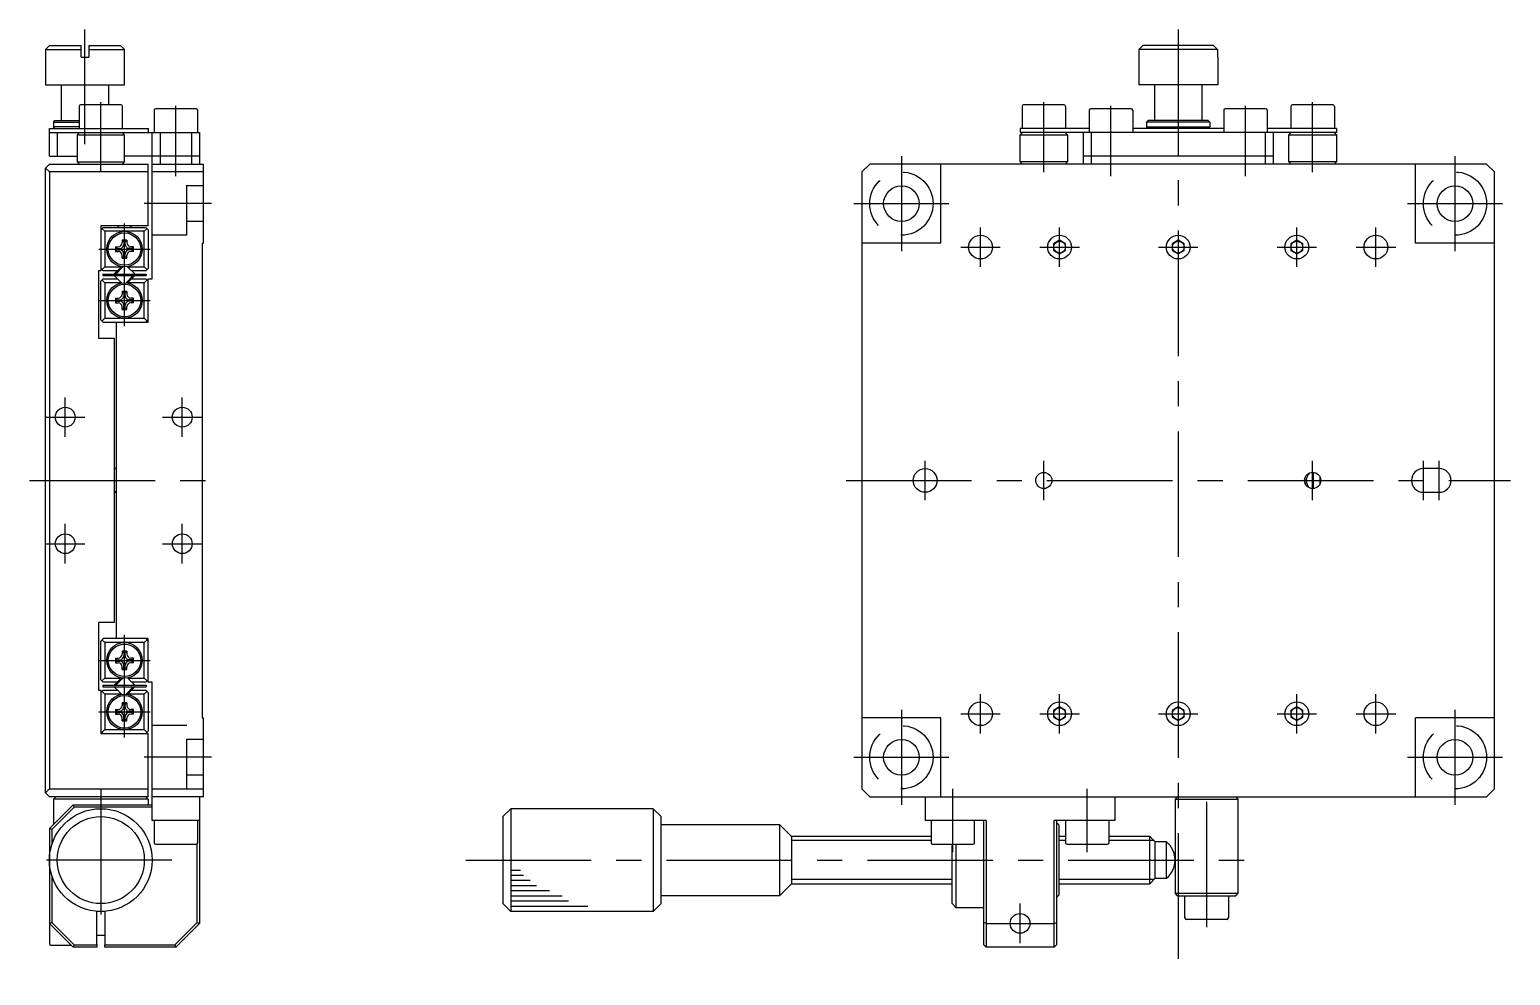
# Model space of a CAD drawing. Extents: x -5 to 456, y -8 to 281.
# Drawn here: x 269.2 to 456.4, y 74.8 to 194.4 of the extents above; entities that cross this region are included whole.
import ezdxf

# ---------------------------------------------------------------- set-up
doc = ezdxf.new("R2010")
doc.units = 0
doc.header["$LTSCALE"] = 0.5
doc.linetypes.add('CENTER', pattern=[50.8, 31.75, -6.35, 6.35, -6.35])
doc.linetypes.add('DASHED', pattern=[19.05, 12.7, -6.35])
for name, color, linetype in [('MSM_CENTER', 1, 'CENTER'), ('MSM_CONTINUOUS', 7, 'CONTINUOUS'), ('MSM_DASHED', 4, 'DASHED'), ('MSM_NARROW', 5, 'CONTINUOUS')]:
    doc.layers.add(name, color=color, linetype=linetype)

msp = doc.modelspace()

# ---------------------------------------------------------------- linework, layer by layer
at = {"layer": 'MSM_CENTER'}
for p, q in [((276.2, 179.86), (276.2, 194.36)), ((414.44, 194.36), (414.44, 74.78)), ((278.2, 176.33), (278.2, 185.21)), ((287.7, 175.83), (287.7, 184.71)), ((397.44, 176.33), (397.44, 185.21)), ((405.94, 175.83), (405.94, 184.71)), ((422.94, 175.83), (422.94, 184.71)), ((431.44, 176.33), (431.44, 185.21)), ((379.44, 178.36), (379.44, 166.36)), ((449.44, 178.36), (449.44, 166.36)), ((292.2, 172.36), (283.7, 172.36)), ((373.44, 172.36), (385.44, 172.36)), ((443.44, 172.36), (455.44, 172.36)), ((281.2, 156.86), (281.2, 169.86)), ((389.44, 164.36), (389.44, 169.36)), ((399.44, 164.36), (399.44, 169.36)), ((429.44, 164.36), (429.44, 169.36)), ((439.44, 164.36), (439.44, 169.36)), ((386.94, 166.86), (391.94, 166.86)), ((396.94, 166.86), (401.94, 166.86)), ((411.94, 166.86), (416.94, 166.86)), ((426.94, 166.86), (431.94, 166.86)), ((436.94, 166.86), (441.94, 166.86)), ((277.95, 166.61), (284.45, 166.61)), ((277.95, 160.11), (284.45, 160.11)), ((273.7, 142.86), (273.7, 147.86)), ((288.5, 142.86), (288.5, 147.86)), ((271.2, 145.36), (276.2, 145.36)), ((286, 145.36), (291, 145.36)), ((382.44, 134.86), (382.44, 139.86)), ((397.44, 134.86), (397.44, 139.86)), ((431.44, 134.86), (431.44, 139.86)), ((445.44, 134.86), (445.44, 139.86)), ((447.44, 134.86), (447.44, 139.86)), ((269.2, 137.36), (293, 137.36)), ((372.44, 137.36), (456.44, 137.36)), ((273.7, 126.86), (273.7, 131.86)), ((288.5, 126.86), (288.5, 131.86)), ((271.2, 129.36), (276.2, 129.36)), ((286, 129.36), (291, 129.36)), ((281.2, 104.86), (281.2, 117.86)), ((277.95, 114.61), (284.45, 114.61)), ((389.44, 105.36), (389.44, 110.36)), ((399.44, 105.36), (399.44, 110.36)), ((429.44, 105.36), (429.44, 110.36)), ((439.44, 105.36), (439.44, 110.36)), ((277.95, 108.11), (284.45, 108.11)), ((379.44, 108.36), (379.44, 96.36)), ((386.94, 107.86), (391.94, 107.86)), ((396.94, 107.86), (401.94, 107.86)), ((411.94, 107.86), (416.94, 107.86)), ((426.94, 107.86), (431.94, 107.86)), ((436.94, 107.86), (441.94, 107.86)), ((449.44, 108.36), (449.44, 96.36)), ((292.2, 102.36), (283.7, 102.36)), ((373.44, 102.36), (385.44, 102.36)), ((443.44, 102.36), (455.44, 102.36)), ((278.2, 98.36), (278.2, 80.36)), ((385.94, 90.36), (385.94, 98.36)), ((402.94, 90.36), (402.94, 98.36)), ((418.04, 80.86), (418.04, 98.36)), ((287.2, 89.36), (269.2, 89.36)), ((324.34, 89.36), (424.04, 89.36)), ((394.44, 78.86), (394.44, 83.86)), ((391.94, 81.36), (396.94, 81.36))]:
    msp.add_line(p, q, dxfattribs=at)
at = {"layer": 'MSM_CONTINUOUS'}
for p, q in [((271.7, 192.36), (271.2, 191.86)), ((271.2, 191.86), (271.2, 187.36)), ((271.2, 191.86), (275.7, 191.86)), ((271.7, 192.36), (275.7, 192.36)), ((275.7, 190.86), (275.7, 192.36)), ((276.7, 192.36), (280.7, 192.36)), ((276.7, 192.36), (276.7, 190.86)), ((276.7, 191.86), (281.2, 191.86)), ((280.7, 192.36), (281.2, 191.86)), ((281.2, 187.36), (281.2, 191.86)), ((409.47, 191.86), (409.97, 192.36)), ((419.42, 191.86), (409.47, 191.86)), ((409.47, 191.86), (409.47, 190.86)), ((418.92, 192.36), (409.97, 192.36)), ((418.92, 192.36), (419.42, 191.86)), ((419.42, 191.86), (419.42, 190.86)), ((275.7, 190.86), (276.7, 190.86)), ((409.44, 190.86), (409.44, 187.36)), ((409.47, 190.86), (409.44, 190.86)), ((419.44, 190.86), (419.42, 190.86)), ((419.44, 190.86), (419.44, 187.36)), ((271.2, 187.36), (281.2, 187.36)), ((273.2, 187.36), (273.2, 182.86)), ((279.2, 184.86), (279.2, 187.36)), ((419.44, 187.36), (409.44, 187.36)), ((411.44, 187.36), (411.44, 182.86)), ((417.44, 187.36), (417.44, 182.86)), ((275.45, 184.66), (275.45, 181.86)), ((280.75, 184.86), (275.65, 184.86)), ((280.95, 181.86), (280.95, 184.66)), ((284.95, 184.16), (284.95, 181.36)), ((290.25, 184.36), (285.15, 184.36)), ((290.45, 181.36), (290.45, 184.16)), ((394.69, 184.66), (394.69, 181.86)), ((399.99, 184.86), (394.89, 184.86)), ((400.19, 184.66), (400.19, 181.86)), ((403.19, 184.16), (403.19, 181.36)), ((408.49, 184.36), (403.39, 184.36)), ((408.69, 184.16), (408.69, 181.36)), ((420.19, 184.16), (420.19, 181.36)), ((425.49, 184.36), (420.39, 184.36)), ((425.69, 184.16), (425.69, 181.36)), ((428.69, 184.66), (428.69, 181.86)), ((433.99, 184.86), (428.89, 184.86)), ((434.19, 184.66), (434.19, 181.86)), ((271.7, 181.86), (284.2, 181.86)), ((271.7, 178.36), (271.7, 181.86)), ((272.2, 182.66), (272.4, 182.86)), ((272.2, 182.66), (272.2, 182.06)), ((272.2, 182.66), (275.45, 182.66)), ((272.4, 181.86), (272.2, 182.06)), ((275.45, 182.06), (272.2, 182.06)), ((272.4, 182.86), (275.45, 182.86)), ((284.2, 181.86), (284.2, 181.36)), ((394.44, 181.86), (394.44, 181.36)), ((403.19, 181.86), (394.44, 181.86)), ((420.19, 181.86), (408.69, 181.86)), ((410.64, 182.86), (410.44, 182.66)), ((410.44, 182.66), (410.44, 182.06)), ((418.44, 182.66), (410.44, 182.66)), ((410.64, 181.86), (410.44, 182.06)), ((410.44, 182.06), (418.44, 182.06)), ((418.24, 182.86), (410.64, 182.86)), ((418.44, 182.66), (418.24, 182.86)), ((418.24, 181.86), (418.44, 182.06)), ((418.44, 182.66), (418.44, 182.06)), ((434.44, 181.86), (425.69, 181.86)), ((434.44, 181.86), (434.44, 181.36)), ((271.7, 181.36), (290.7, 181.36)), ((272.7, 181.36), (272.7, 178.36)), ((275.2, 181.06), (275.5, 181.36)), ((275.2, 181.06), (275.2, 177.66)), ((275.2, 181.06), (281.2, 181.06)), ((281.2, 181.06), (280.9, 181.36)), ((281.2, 177.66), (281.2, 181.06)), ((284.7, 162.86), (284.7, 181.36)), ((285.7, 181.36), (285.7, 177.36)), ((289.7, 177.36), (289.7, 181.36)), ((290.7, 181.36), (290.7, 177.36)), ((434.44, 181.36), (394.44, 181.36)), ((394.44, 181.06), (394.74, 181.36)), ((394.44, 177.66), (394.44, 181.06)), ((394.44, 181.06), (400.44, 181.06)), ((400.14, 181.36), (400.44, 181.06)), ((400.44, 181.06), (400.44, 177.66)), ((400.44, 181.06), (400.44, 181.06)), ((402.44, 181.36), (402.44, 177.36)), ((403.44, 181.36), (403.44, 177.36)), ((425.44, 181.36), (425.44, 177.36)), ((426.44, 181.36), (426.44, 177.36)), ((428.44, 181.06), (428.74, 181.36)), ((428.44, 177.66), (428.44, 181.06)), ((428.44, 181.06), (434.44, 181.06)), ((434.14, 181.36), (434.44, 181.06)), ((434.44, 181.06), (434.44, 177.66)), ((434.44, 181.06), (434.44, 181.06)), ((271.7, 178.36), (275.2, 178.36)), ((290.7, 178.36), (281.2, 178.36)), ((426.44, 178.36), (402.44, 178.36)), ((271.7, 177.36), (271.2, 176.86)), ((271.2, 97.86), (271.2, 176.86)), ((271.2, 176.86), (271.7, 176.36)), ((271.7, 177.36), (284.2, 177.36)), ((271.7, 176.36), (271.7, 98.36)), ((284.2, 176.36), (271.7, 176.36)), ((275.2, 177.66), (281.2, 177.66)), ((275.5, 177.36), (275.2, 177.66)), ((281.2, 177.66), (280.9, 177.36)), ((284.2, 169.56), (284.2, 177.36)), ((284.7, 177.36), (291.2, 177.36)), ((291.2, 176.36), (284.7, 176.36)), ((291.2, 167.36), (291.2, 177.36)), ((375.44, 177.36), (374.44, 176.36)), ((374.44, 176.36), (374.44, 98.36)), ((453.44, 177.36), (375.44, 177.36)), ((384.44, 167.36), (384.44, 177.36)), ((400.44, 177.66), (394.44, 177.66)), ((394.44, 177.66), (394.74, 177.36)), ((400.14, 177.36), (400.44, 177.66)), ((434.44, 177.66), (428.44, 177.66)), ((428.44, 177.66), (428.74, 177.36)), ((434.44, 177.66), (434.14, 177.36)), ((444.44, 167.36), (444.44, 177.36)), ((454.44, 176.36), (453.44, 177.36)), ((454.44, 98.36), (454.44, 176.36)), ((284.2, 169.56), (278.2, 169.56)), ((278.2, 169.56), (278.2, 163.86)), ((278.5, 169.36), (278.2, 169.06)), ((278.7, 168.86), (278.35, 169.21)), ((278.5, 169.36), (283.9, 169.36)), ((278.7, 168.86), (278.7, 164.36)), ((283.7, 168.86), (278.7, 168.86)), ((280.3, 169.56), (280.5, 169.36)), ((281.9, 169.36), (282.1, 169.56)), ((283.7, 168.86), (284.05, 169.21)), ((283.7, 164.36), (283.7, 168.86)), ((283.9, 169.36), (284.2, 169.06)), ((284.2, 169.06), (284.2, 164.16)), ((280.05, 166.91), (280.05, 166.31)), ((280.26, 166.7), (280.05, 166.91)), ((280.05, 166.91), (280.4, 166.91)), ((280.26, 166.7), (280.26, 166.52)), ((280.26, 166.7), (280.61, 166.7)), ((281.5, 167.76), (280.9, 167.76)), ((281.11, 167.55), (280.9, 167.76)), ((280.9, 167.76), (280.9, 167.41)), ((281.29, 167.55), (281.11, 167.55)), ((281.11, 167.55), (281.11, 167.2)), ((281.29, 167.55), (281.5, 167.76)), ((281.29, 167.2), (281.29, 167.55)), ((281.5, 167.76), (281.5, 167.41)), ((282.14, 166.7), (281.79, 166.7)), ((282.35, 166.91), (282, 166.91)), ((282.14, 166.7), (282.35, 166.91)), ((282.14, 166.52), (282.14, 166.7)), ((282.35, 166.31), (282.35, 166.91)), ((291, 167.36), (291.2, 167.36)), ((291, 167.36), (291, 107.36)), ((384.44, 167.36), (374.44, 167.36)), ((399.44, 167.73), (398.69, 167.29)), ((398.69, 167.29), (398.69, 166.43)), ((400.19, 167.29), (399.44, 167.73)), ((400.19, 166.43), (400.19, 167.29)), ((414.44, 167.73), (413.69, 167.29)), ((413.69, 167.29), (413.69, 166.43)), ((415.19, 167.29), (414.44, 167.73)), ((415.19, 166.43), (415.19, 167.29)), ((429.44, 167.73), (428.69, 167.29)), ((428.69, 167.29), (428.69, 166.43)), ((430.19, 167.29), (429.44, 167.73)), ((430.19, 166.43), (430.19, 167.29)), ((454.44, 167.36), (444.44, 167.36)), ((280.26, 166.52), (280.05, 166.31)), ((280.05, 166.31), (280.4, 166.31)), ((280.26, 166.52), (280.61, 166.52)), ((280.9, 165.46), (280.9, 165.81)), ((281.11, 165.67), (280.9, 165.46)), ((280.9, 165.46), (281.5, 165.46)), ((281.11, 165.67), (281.11, 166.02)), ((281.11, 165.67), (281.29, 165.67)), ((281.29, 165.67), (281.29, 166.02)), ((281.29, 165.67), (281.5, 165.46)), ((281.5, 165.46), (281.5, 165.81)), ((282.14, 166.52), (281.79, 166.52)), ((282.35, 166.31), (282, 166.31)), ((282.14, 166.52), (282.35, 166.31)), ((398.69, 166.43), (399.44, 166)), ((399.44, 166), (400.19, 166.43)), ((413.69, 166.43), (414.44, 166)), ((414.44, 166), (415.19, 166.43)), ((428.69, 166.43), (429.44, 166)), ((429.44, 166), (430.19, 166.43)), ((278.2, 163.86), (277.9, 163.86)), ((277.9, 163.86), (277.9, 155.34)), ((278.5, 163.86), (278.2, 164.16)), ((278.35, 164.01), (278.7, 164.36)), ((278.45, 163.46), (278.45, 163.26)), ((278.45, 163.46), (283.95, 163.46)), ((278.45, 163.26), (283.95, 163.26)), ((280.28, 163.86), (278.5, 163.86)), ((278.7, 164.36), (280.78, 164.36)), ((280.82, 164.39), (279.89, 163.47)), ((279.89, 163.47), (279.89, 163.46)), ((279.89, 163.47), (279.9, 163.46)), ((279.89, 163.26), (280.82, 162.33)), ((279.89, 163.26), (279.89, 163.26)), ((279.9, 163.26), (279.89, 163.26)), ((279.96, 163.46), (280.88, 164.39)), ((280.1, 163.46), (281, 164.37)), ((281.39, 162.35), (282.3, 163.26)), ((282.44, 163.26), (281.52, 162.34)), ((282.51, 163.47), (281.58, 164.39)), ((281.58, 162.33), (282.51, 163.26)), ((281.61, 164.36), (283.7, 164.36)), ((283.9, 163.86), (282.11, 163.86)), ((282.5, 163.46), (282.51, 163.47)), ((282.51, 163.26), (282.5, 163.26)), ((282.51, 163.46), (282.51, 163.47)), ((282.51, 163.26), (282.51, 163.26)), ((283.7, 164.36), (284.05, 164.01)), ((284.2, 164.16), (283.9, 163.86)), ((283.95, 163.46), (283.95, 163.26)), ((278.5, 162.86), (278.2, 162.56)), ((278.2, 157.66), (278.2, 162.56)), ((278.7, 162.36), (278.35, 162.71)), ((278.5, 162.86), (280.28, 162.86)), ((278.7, 162.36), (278.7, 157.86)), ((280.78, 162.36), (278.7, 162.36)), ((281.5, 161.26), (280.9, 161.26)), ((281.11, 161.05), (280.9, 161.26)), ((280.9, 161.26), (280.9, 160.91)), ((281.29, 161.05), (281.11, 161.05)), ((281.11, 161.05), (281.11, 160.7)), ((281.29, 161.05), (281.5, 161.26)), ((281.29, 160.7), (281.29, 161.05)), ((281.5, 161.26), (281.5, 160.91)), ((283.7, 162.36), (281.61, 162.36)), ((282.11, 162.86), (283.9, 162.86)), ((284.05, 162.71), (283.7, 162.36)), ((283.7, 157.86), (283.7, 162.36)), ((283.9, 162.86), (284.2, 162.56)), ((284.2, 157.36), (284.2, 162.86)), ((284.2, 162.86), (284.7, 162.86)), ((280.05, 160.41), (280.05, 159.81)), ((280.26, 160.2), (280.05, 160.41)), ((280.05, 160.41), (280.4, 160.41)), ((280.26, 160.02), (280.05, 159.81)), ((280.05, 159.81), (280.4, 159.81)), ((280.26, 160.2), (280.26, 160.02)), ((280.26, 160.2), (280.61, 160.2)), ((280.26, 160.02), (280.61, 160.02)), ((280.9, 158.96), (280.9, 159.31)), ((281.11, 159.17), (280.9, 158.96)), ((281.11, 159.17), (281.11, 159.52)), ((281.11, 159.17), (281.29, 159.17)), ((281.29, 159.17), (281.29, 159.52)), ((281.29, 159.17), (281.5, 158.96)), ((281.5, 158.96), (281.5, 159.31)), ((282.14, 160.2), (281.79, 160.2)), ((282.14, 160.02), (281.79, 160.02)), ((282.35, 160.41), (282, 160.41)), ((282.35, 159.81), (282, 159.81)), ((282.14, 160.2), (282.35, 160.41)), ((282.14, 160.02), (282.14, 160.2)), ((282.14, 160.02), (282.35, 159.81)), ((282.35, 159.81), (282.35, 160.41)), ((278.5, 157.36), (278.2, 157.66)), ((278.7, 157.86), (278.35, 157.51)), ((278.5, 157.36), (284.2, 157.36)), ((278.7, 157.86), (283.7, 157.86)), ((280.2, 117.36), (280.2, 157.36)), ((280.9, 158.96), (281.5, 158.96)), ((283.7, 157.86), (284.05, 157.51)), ((284.2, 157.66), (283.9, 157.36)), ((277.9, 155.34), (279.9, 155.34)), ((279.9, 155.34), (279.9, 119.39)), ((280.2, 138.86), (279.9, 138.86)), ((280.2, 138.81), (279.9, 138.81)), ((447.44, 138.86), (445.44, 138.86)), ((431.54, 136.34), (431.54, 138.38)), ((432.34, 137.85), (432.34, 136.87)), ((280.2, 135.92), (279.9, 135.92)), ((279.9, 135.86), (280.2, 135.86)), ((445.44, 135.86), (447.44, 135.86)), ((279.9, 119.39), (277.9, 119.39)), ((277.9, 119.39), (277.9, 110.86)), ((278.5, 117.36), (278.2, 117.06)), ((278.2, 112.16), (278.2, 117.06)), ((278.7, 116.86), (278.35, 117.21)), ((284.2, 117.36), (278.5, 117.36)), ((278.7, 116.86), (278.7, 112.36)), ((283.7, 116.86), (278.7, 116.86)), ((283.7, 116.86), (284.05, 117.21)), ((283.7, 112.36), (283.7, 116.86)), ((283.9, 117.36), (284.2, 117.06)), ((284.2, 111.86), (284.2, 117.36)), ((280.05, 114.91), (280.05, 114.31)), ((280.26, 114.7), (280.05, 114.91)), ((280.05, 114.91), (280.4, 114.91)), ((280.26, 114.52), (280.05, 114.31)), ((280.05, 114.31), (280.4, 114.31)), ((280.26, 114.7), (280.26, 114.52)), ((280.26, 114.7), (280.61, 114.7)), ((280.26, 114.52), (280.61, 114.52)), ((281.5, 115.76), (280.9, 115.76)), ((281.11, 115.55), (280.9, 115.76)), ((280.9, 115.76), (280.9, 115.41)), ((281.29, 115.55), (281.11, 115.55)), ((281.11, 115.55), (281.11, 115.2)), ((281.29, 115.55), (281.5, 115.76)), ((281.29, 115.2), (281.29, 115.55)), ((281.5, 115.76), (281.5, 115.41)), ((282.14, 114.7), (281.79, 114.7)), ((282.14, 114.52), (281.79, 114.52)), ((282.35, 114.91), (282, 114.91)), ((282.35, 114.31), (282, 114.31)), ((282.14, 114.7), (282.35, 114.91)), ((282.14, 114.52), (282.14, 114.7)), ((282.14, 114.52), (282.35, 114.31)), ((282.35, 114.31), (282.35, 114.91)), ((278.7, 112.36), (278.35, 112.01)), ((278.7, 112.36), (280.78, 112.36)), ((279.89, 111.47), (280.82, 112.39)), ((279.95, 111.46), (280.88, 112.39)), ((280.1, 111.46), (281, 112.37)), ((280.9, 113.46), (280.9, 113.81)), ((281.11, 113.67), (280.9, 113.46)), ((280.9, 113.46), (281.5, 113.46)), ((281.11, 113.67), (281.11, 114.02)), ((281.11, 113.67), (281.29, 113.67)), ((281.29, 113.67), (281.29, 114.02)), ((281.29, 113.67), (281.5, 113.46)), ((281.5, 113.46), (281.5, 113.81)), ((282.51, 111.47), (281.58, 112.39)), ((281.61, 112.36), (283.7, 112.36)), ((283.7, 112.36), (284.05, 112.01)), ((277.9, 110.86), (278.2, 110.86)), ((278.5, 111.86), (278.2, 112.16)), ((278.2, 110.86), (278.2, 105.36)), ((278.5, 110.86), (278.2, 110.56)), ((278.7, 110.36), (278.35, 110.71)), ((278.45, 111.46), (278.45, 111.26)), ((278.45, 111.46), (283.95, 111.46)), ((278.45, 111.26), (283.95, 111.26)), ((280.28, 111.86), (278.5, 111.86)), ((278.5, 110.86), (280.28, 110.86)), ((279.89, 111.47), (279.89, 111.46)), ((279.89, 111.47), (279.9, 111.46)), ((279.89, 111.26), (279.89, 111.26)), ((279.9, 111.26), (279.89, 111.26)), ((279.89, 111.26), (280.82, 110.33)), ((282.3, 111.26), (281.39, 110.35)), ((282.44, 111.26), (281.52, 110.34)), ((282.51, 111.26), (281.58, 110.33)), ((283.9, 111.86), (282.11, 111.86)), ((282.11, 110.86), (283.9, 110.86)), ((282.5, 111.46), (282.51, 111.47)), ((282.51, 111.26), (282.5, 111.26)), ((282.51, 111.46), (282.51, 111.47)), ((282.51, 111.26), (282.51, 111.26)), ((283.7, 110.36), (284.05, 110.71)), ((284.2, 112.16), (283.9, 111.86)), ((283.9, 110.86), (284.2, 110.56)), ((283.95, 111.46), (283.95, 111.26)), ((284.7, 111.86), (284.2, 111.86)), ((284.2, 110.56), (284.2, 105.66)), ((284.7, 94.36), (284.7, 111.86)), ((278.7, 110.36), (278.7, 105.86)), ((280.78, 110.36), (278.7, 110.36)), ((281.5, 109.26), (280.9, 109.26)), ((281.11, 109.05), (280.9, 109.26)), ((280.9, 109.26), (280.9, 108.91)), ((281.29, 109.05), (281.11, 109.05)), ((281.11, 109.05), (281.11, 108.7)), ((281.29, 109.05), (281.5, 109.26)), ((281.29, 108.7), (281.29, 109.05)), ((281.5, 109.26), (281.5, 108.91)), ((283.7, 110.36), (281.61, 110.36)), ((283.7, 105.86), (283.7, 110.36)), ((399.44, 108.73), (398.69, 108.29)), ((400.19, 108.29), (399.44, 108.73)), ((414.44, 108.73), (413.69, 108.29)), ((415.19, 108.29), (414.44, 108.73)), ((429.44, 108.73), (428.69, 108.29)), ((430.19, 108.29), (429.44, 108.73)), ((280.05, 108.41), (280.05, 107.81)), ((280.26, 108.2), (280.05, 108.41)), ((280.05, 108.41), (280.4, 108.41)), ((280.26, 108.02), (280.05, 107.81)), ((280.05, 107.81), (280.4, 107.81)), ((280.26, 108.2), (280.26, 108.02)), ((280.26, 108.2), (280.61, 108.2)), ((280.26, 108.02), (280.61, 108.02)), ((280.9, 106.96), (280.9, 107.31)), ((281.11, 107.17), (280.9, 106.96)), ((280.9, 106.96), (281.5, 106.96)), ((281.11, 107.17), (281.11, 107.52)), ((281.11, 107.17), (281.29, 107.17)), ((281.29, 107.17), (281.29, 107.52)), ((281.29, 107.17), (281.5, 106.96)), ((281.5, 106.96), (281.5, 107.31)), ((282.14, 108.2), (281.79, 108.2)), ((282.14, 108.02), (281.79, 108.02)), ((282.35, 108.41), (282, 108.41)), ((282.35, 107.81), (282, 107.81)), ((282.14, 108.2), (282.35, 108.41)), ((282.14, 108.02), (282.14, 108.2)), ((282.14, 108.02), (282.35, 107.81)), ((282.35, 107.81), (282.35, 108.41)), ((291, 107.36), (291.2, 107.36)), ((291.2, 97.36), (291.2, 107.36)), ((384.44, 107.36), (374.44, 107.36)), ((384.44, 97.36), (384.44, 107.36)), ((398.69, 108.29), (398.69, 107.43)), ((398.69, 107.43), (399.44, 107)), ((399.44, 107), (400.19, 107.43)), ((400.19, 107.43), (400.19, 108.29)), ((413.69, 108.29), (413.69, 107.43)), ((413.69, 107.43), (414.44, 107)), ((414.44, 107), (415.19, 107.43)), ((415.19, 107.43), (415.19, 108.29)), ((428.69, 108.29), (428.69, 107.43)), ((428.69, 107.43), (429.44, 107)), ((429.44, 107), (430.19, 107.43)), ((430.19, 107.43), (430.19, 108.29)), ((444.44, 97.36), (444.44, 107.36)), ((454.44, 107.36), (444.44, 107.36)), ((278.5, 105.36), (278.2, 105.66)), ((278.2, 105.36), (284.2, 105.36)), ((278.7, 105.86), (278.35, 105.51)), ((278.7, 105.86), (283.7, 105.86)), ((283.7, 105.86), (284.05, 105.51)), ((284.2, 105.66), (283.9, 105.36)), ((284.2, 97.36), (284.2, 105.36)), ((271.7, 98.36), (271.2, 97.86)), ((271.2, 97.86), (271.7, 97.36)), ((271.7, 98.36), (284.2, 98.36)), ((284.7, 98.36), (291.2, 98.36)), ((374.44, 98.36), (375.44, 97.36)), ((453.44, 97.36), (454.44, 98.36)), ((284.2, 97.36), (271.7, 97.36)), ((271.7, 93.36), (274.7, 96.36)), ((274.82, 96.06), (272, 93.24)), ((272.2, 97.06), (272.5, 97.36)), ((272.2, 97.06), (272.2, 93.86)), ((284.2, 97.06), (272.2, 97.06)), ((274.82, 96.06), (274.7, 96.36)), ((274.7, 96.36), (284.7, 96.36)), ((284.7, 96.06), (274.82, 96.06)), ((283.9, 97.36), (284.2, 97.06)), ((284.2, 97.06), (284.2, 96.36)), ((291.2, 97.36), (284.7, 97.36)), ((290.7, 97.36), (290.7, 81.36)), ((330.04, 95.86), (329.04, 94.86)), ((348.04, 95.86), (330.04, 95.86)), ((330.04, 95.86), (330.04, 82.86)), ((349.04, 94.86), (348.04, 95.86)), ((348.04, 95.86), (348.04, 82.86)), ((375.44, 97.36), (453.44, 97.36)), ((382.44, 97.36), (382.44, 94.36)), ((406.44, 97.36), (406.44, 94.36)), ((414.04, 97.06), (414.34, 97.36)), ((414.04, 97.06), (414.04, 85.16)), ((414.04, 97.06), (422.04, 97.06)), ((422.04, 97.06), (421.74, 97.36)), ((422.04, 85.16), (422.04, 97.06)), ((290.7, 94.36), (284.7, 94.36)), ((284.95, 94.36), (284.95, 91.56)), ((290.45, 91.56), (290.45, 94.36)), ((329.04, 94.86), (329.04, 83.86)), ((349.04, 83.86), (349.04, 94.86)), ((349.04, 93.86), (364.04, 93.86)), ((364.04, 93.86), (365.54, 92.36)), ((364.04, 93.86), (364.04, 84.86)), ((390.14, 94.36), (382.44, 94.36)), ((383.19, 94.36), (383.19, 91.56)), ((388.69, 91.56), (388.69, 94.36)), ((389.84, 78.66), (389.84, 94.36)), ((390.14, 94.36), (390.14, 78.36)), ((406.44, 94.36), (398.74, 94.36)), ((398.74, 78.36), (398.74, 94.36)), ((399.04, 94.36), (399.04, 78.66)), ((399.34, 93.81), (399.04, 94.11)), ((399.34, 93.81), (399.34, 84.91)), ((400.19, 94.36), (400.19, 91.56)), ((405.69, 91.56), (405.69, 94.36)), ((271.7, 93.36), (271.7, 78.81)), ((272, 93.24), (271.7, 93.36)), ((272, 93.24), (272, 91.31)), ((383.19, 92.36), (365.54, 92.36)), ((365.54, 92.36), (365.54, 86.36)), ((400.19, 92.36), (399.34, 92.36)), ((410.84, 92.36), (405.69, 92.36)), ((411.54, 91.66), (410.84, 92.36)), ((410.84, 86.36), (410.84, 92.36)), ((285.15, 91.36), (287.7, 91.36)), ((287.7, 91.36), (290.25, 91.36)), ((290.4, 81.49), (290.4, 91.43)), ((383.39, 91.36), (388.49, 91.36)), ((385.84, 83.86), (385.84, 91.36)), ((386.34, 91.36), (386.34, 83.36)), ((400.39, 91.36), (405.49, 91.36)), ((412.97, 91.66), (411.54, 91.66)), ((411.54, 87.06), (411.54, 91.66)), ((412.97, 87.06), (412.97, 91.66)), ((272, 87.41), (272, 81.49)), ((365.54, 86.36), (364.04, 84.86)), ((365.54, 86.36), (385.84, 86.36)), ((399.34, 86.36), (410.84, 86.36)), ((410.84, 86.36), (411.54, 87.06)), ((411.54, 87.06), (412.97, 87.06)), ((364.04, 84.86), (349.04, 84.86)), ((399.34, 84.91), (399.04, 84.61)), ((414.04, 85.16), (422.04, 85.16)), ((414.34, 84.86), (414.04, 85.16)), ((414.34, 84.86), (421.74, 84.86)), ((415.29, 82.06), (415.29, 84.86)), ((420.79, 84.86), (420.79, 82.06)), ((421.74, 84.86), (422.04, 85.16)), ((277.7, 78.66), (277.7, 82.88)), ((278.7, 82.86), (277.7, 82.86)), ((277.95, 82.86), (277.95, 82.87)), ((278.45, 82.87), (278.45, 82.86)), ((278.7, 82.88), (278.7, 78.66)), ((330.04, 82.86), (329.04, 83.86)), ((348.04, 82.86), (330.04, 82.86)), ((349.04, 83.86), (348.04, 82.86)), ((385.84, 83.86), (386.34, 83.36)), ((386.34, 83.36), (389.84, 83.36)), ((272, 81.49), (271.7, 81.36)), ((274.7, 78.36), (271.7, 81.36)), ((272, 81.49), (274.82, 78.66)), ((287.58, 78.66), (290.4, 81.49)), ((290.7, 81.36), (287.7, 78.36)), ((290.4, 81.49), (290.7, 81.36)), ((390.14, 81.36), (389.84, 81.49)), ((390.14, 81.36), (393.19, 81.36)), ((395.69, 81.36), (398.74, 81.36)), ((398.74, 81.36), (399.04, 81.49)), ((420.59, 81.86), (415.49, 81.86)), ((274.82, 78.66), (274.7, 78.36)), ((274.82, 78.66), (277.7, 78.66)), ((277.7, 79.86), (278.7, 79.86)), ((277.7, 78.66), (277.7, 78.36)), ((278.7, 78.66), (287.58, 78.66)), ((278.7, 78.36), (278.7, 78.66)), ((287.58, 78.66), (287.7, 78.36)), ((389.84, 78.66), (390.14, 78.36)), ((398.74, 78.36), (399.04, 78.66)), ((271.9, 78.61), (274.45, 78.61)), ((277.7, 78.36), (274.7, 78.36)), ((287.7, 78.36), (278.7, 78.36)), ((398.74, 78.36), (390.14, 78.36))]:
    msp.add_line(p, q, dxfattribs=at)
for centre, radius in [((379.44, 172.36), 2.25), ((449.44, 172.36), 2.25), ((281.2, 166.61), 2.25), ((281.2, 166.61), 2.05), ((389.44, 166.86), 1.5), ((399.44, 166.86), 1.5), ((399.44, 166.86), 0.75), ((414.44, 166.86), 1.5), ((414.44, 166.86), 0.75), ((429.44, 166.86), 1.5), ((429.44, 166.86), 0.75), ((439.44, 166.86), 1.5), ((281.2, 160.11), 2.25), ((281.2, 160.11), 2.05), ((273.7, 145.36), 1.25), ((288.5, 145.36), 1.25), ((382.44, 137.36), 1.5), ((397.44, 137.36), 1.02), ((431.44, 137.36), 1.03), ((273.7, 129.36), 1.25), ((288.5, 129.36), 1.25), ((281.2, 114.61), 2.25), ((281.2, 114.61), 2.05), ((281.2, 108.11), 2.25), ((281.2, 108.11), 2.05), ((389.44, 107.86), 1.5), ((399.44, 107.86), 1.5), ((399.44, 107.86), 0.75), ((414.44, 107.86), 1.5), ((414.44, 107.86), 0.75), ((429.44, 107.86), 1.5), ((429.44, 107.86), 0.75), ((439.44, 107.86), 1.5), ((379.44, 102.36), 2.25), ((449.44, 102.36), 2.25), ((278.2, 89.36), 6.5), ((278.2, 89.36), 5.5), ((394.44, 81.36), 1.25)]:
    msp.add_circle(centre, radius, dxfattribs=at)
for centre, radius, start, end in [((275.65, 184.66), 0.2, 90, 180), ((280.75, 184.66), 0.2, 0, 90), ((285.15, 184.16), 0.2, 90, 180), ((290.25, 184.16), 0.2, 0, 90), ((394.89, 184.66), 0.2, 90, 180), ((399.99, 184.66), 0.2, 0, 90), ((403.39, 184.16), 0.2, 90, 180), ((408.49, 184.16), 0.2, 0, 90), ((420.39, 184.16), 0.2, 90, 180), ((425.49, 184.16), 0.2, 0, 90), ((428.89, 184.66), 0.2, 90, 180), ((433.99, 184.66), 0.2, 0, 90), ((280.4, 167.41), 0.5, 270, 0), ((280.61, 167.2), 0.5, 270, 0), ((281.79, 167.2), 0.5, 179.9999, 270), ((282, 167.41), 0.5, 180, 270), ((280.4, 165.81), 0.5, 0, 90), ((280.61, 166.02), 0.5, 0, 90), ((281.79, 166.02), 0.5, 90, 180), ((282, 165.81), 0.5, 90, 180), ((280.4, 160.91), 0.5, 270, 0), ((280.4, 159.31), 0.5, 0, 90), ((280.61, 160.7), 0.5, 270, 0), ((280.61, 159.52), 0.5, 0, 90), ((281.79, 160.7), 0.5, 179.9999, 270), ((281.79, 159.52), 0.5, 90, 180), ((282, 160.91), 0.5, 180, 270), ((282, 159.31), 0.5, 90, 180), ((445.44, 137.36), 1.5, 90, 270), ((447.44, 137.36), 1.5, 270, 90), ((431.94, 137.36), 1.5, 165.0719, 194.9281), ((431.94, 137.36), 1.3, 133.1676, 226.8324), ((280.4, 115.41), 0.5, 270, 0), ((280.4, 113.81), 0.5, 0, 90), ((280.61, 115.2), 0.5, 270, 0), ((280.61, 114.02), 0.5, 0, 90), ((281.79, 115.2), 0.5, 179.9999, 270), ((281.79, 114.02), 0.5, 90, 180), ((282, 115.41), 0.5, 180, 270), ((282, 113.81), 0.5, 90, 180), ((280.4, 108.91), 0.5, 270, 0), ((280.61, 108.7), 0.5, 270, 0), ((281.79, 108.7), 0.5, 179.9999, 270), ((282, 108.91), 0.5, 180, 270), ((280.4, 107.31), 0.5, 0, 90), ((280.61, 107.52), 0.5, 0, 90), ((281.79, 107.52), 0.5, 90, 180), ((282, 107.31), 0.5, 90, 180), ((285.15, 91.56), 0.2, 180, 270), ((290.25, 91.56), 0.2, 270, 0), ((383.39, 91.56), 0.2, 180, 270), ((388.49, 91.56), 0.2, 270, 0), ((400.39, 91.56), 0.2, 180, 270), ((405.49, 91.56), 0.2, 270, 0), ((411.04, 89.36), 3, 309.9445, 50.0555), ((415.49, 82.06), 0.2, 180, 270), ((420.59, 82.06), 0.2, 270, 0), ((271.9, 78.81), 0.2, 180, 270)]:
    msp.add_arc(centre, radius, start, end, dxfattribs=at)
at = {"layer": 'MSM_DASHED'}
for p, q in [((289.1, 168.36), (289.1, 176.36)), ((291.2, 174.61), (289.1, 174.61)), ((291.2, 170.11), (289.1, 170.11)), ((289.1, 168.36), (284.7, 168.36)), ((289.1, 106.36), (284.7, 106.36)), ((289.1, 98.36), (289.1, 106.36)), ((291.2, 104.61), (289.1, 104.61)), ((291.2, 100.11), (289.1, 100.11))]:
    msp.add_line(p, q, dxfattribs=at)
for centre in [(379.44, 172.36), (449.44, 172.36), (379.44, 102.36), (449.44, 102.36)]:
    msp.add_circle(centre, 4, dxfattribs=at)
at = {"layer": 'MSM_NARROW'}
for p, q in [((383.19, 91.82), (365.54, 91.82)), ((400.19, 91.82), (399.34, 91.82)), ((411.39, 91.82), (405.69, 91.82)), ((331.26, 88.06), (330.04, 88.06)), ((331.67, 87.41), (330.04, 87.41)), ((332.48, 86.76), (330.04, 86.76)), ((385.84, 86.9), (365.54, 86.9)), ((411.39, 86.9), (399.34, 86.9)), ((333.29, 86.11), (330.04, 86.11)), ((334.92, 85.46), (330.04, 85.46)), ((336.54, 84.81), (330.04, 84.81)), ((337.36, 84.16), (330.04, 84.16)), ((339.79, 83.51), (330.04, 83.51))]:
    msp.add_line(p, q, dxfattribs=at)

doc.saveas('drawing.dxf')
